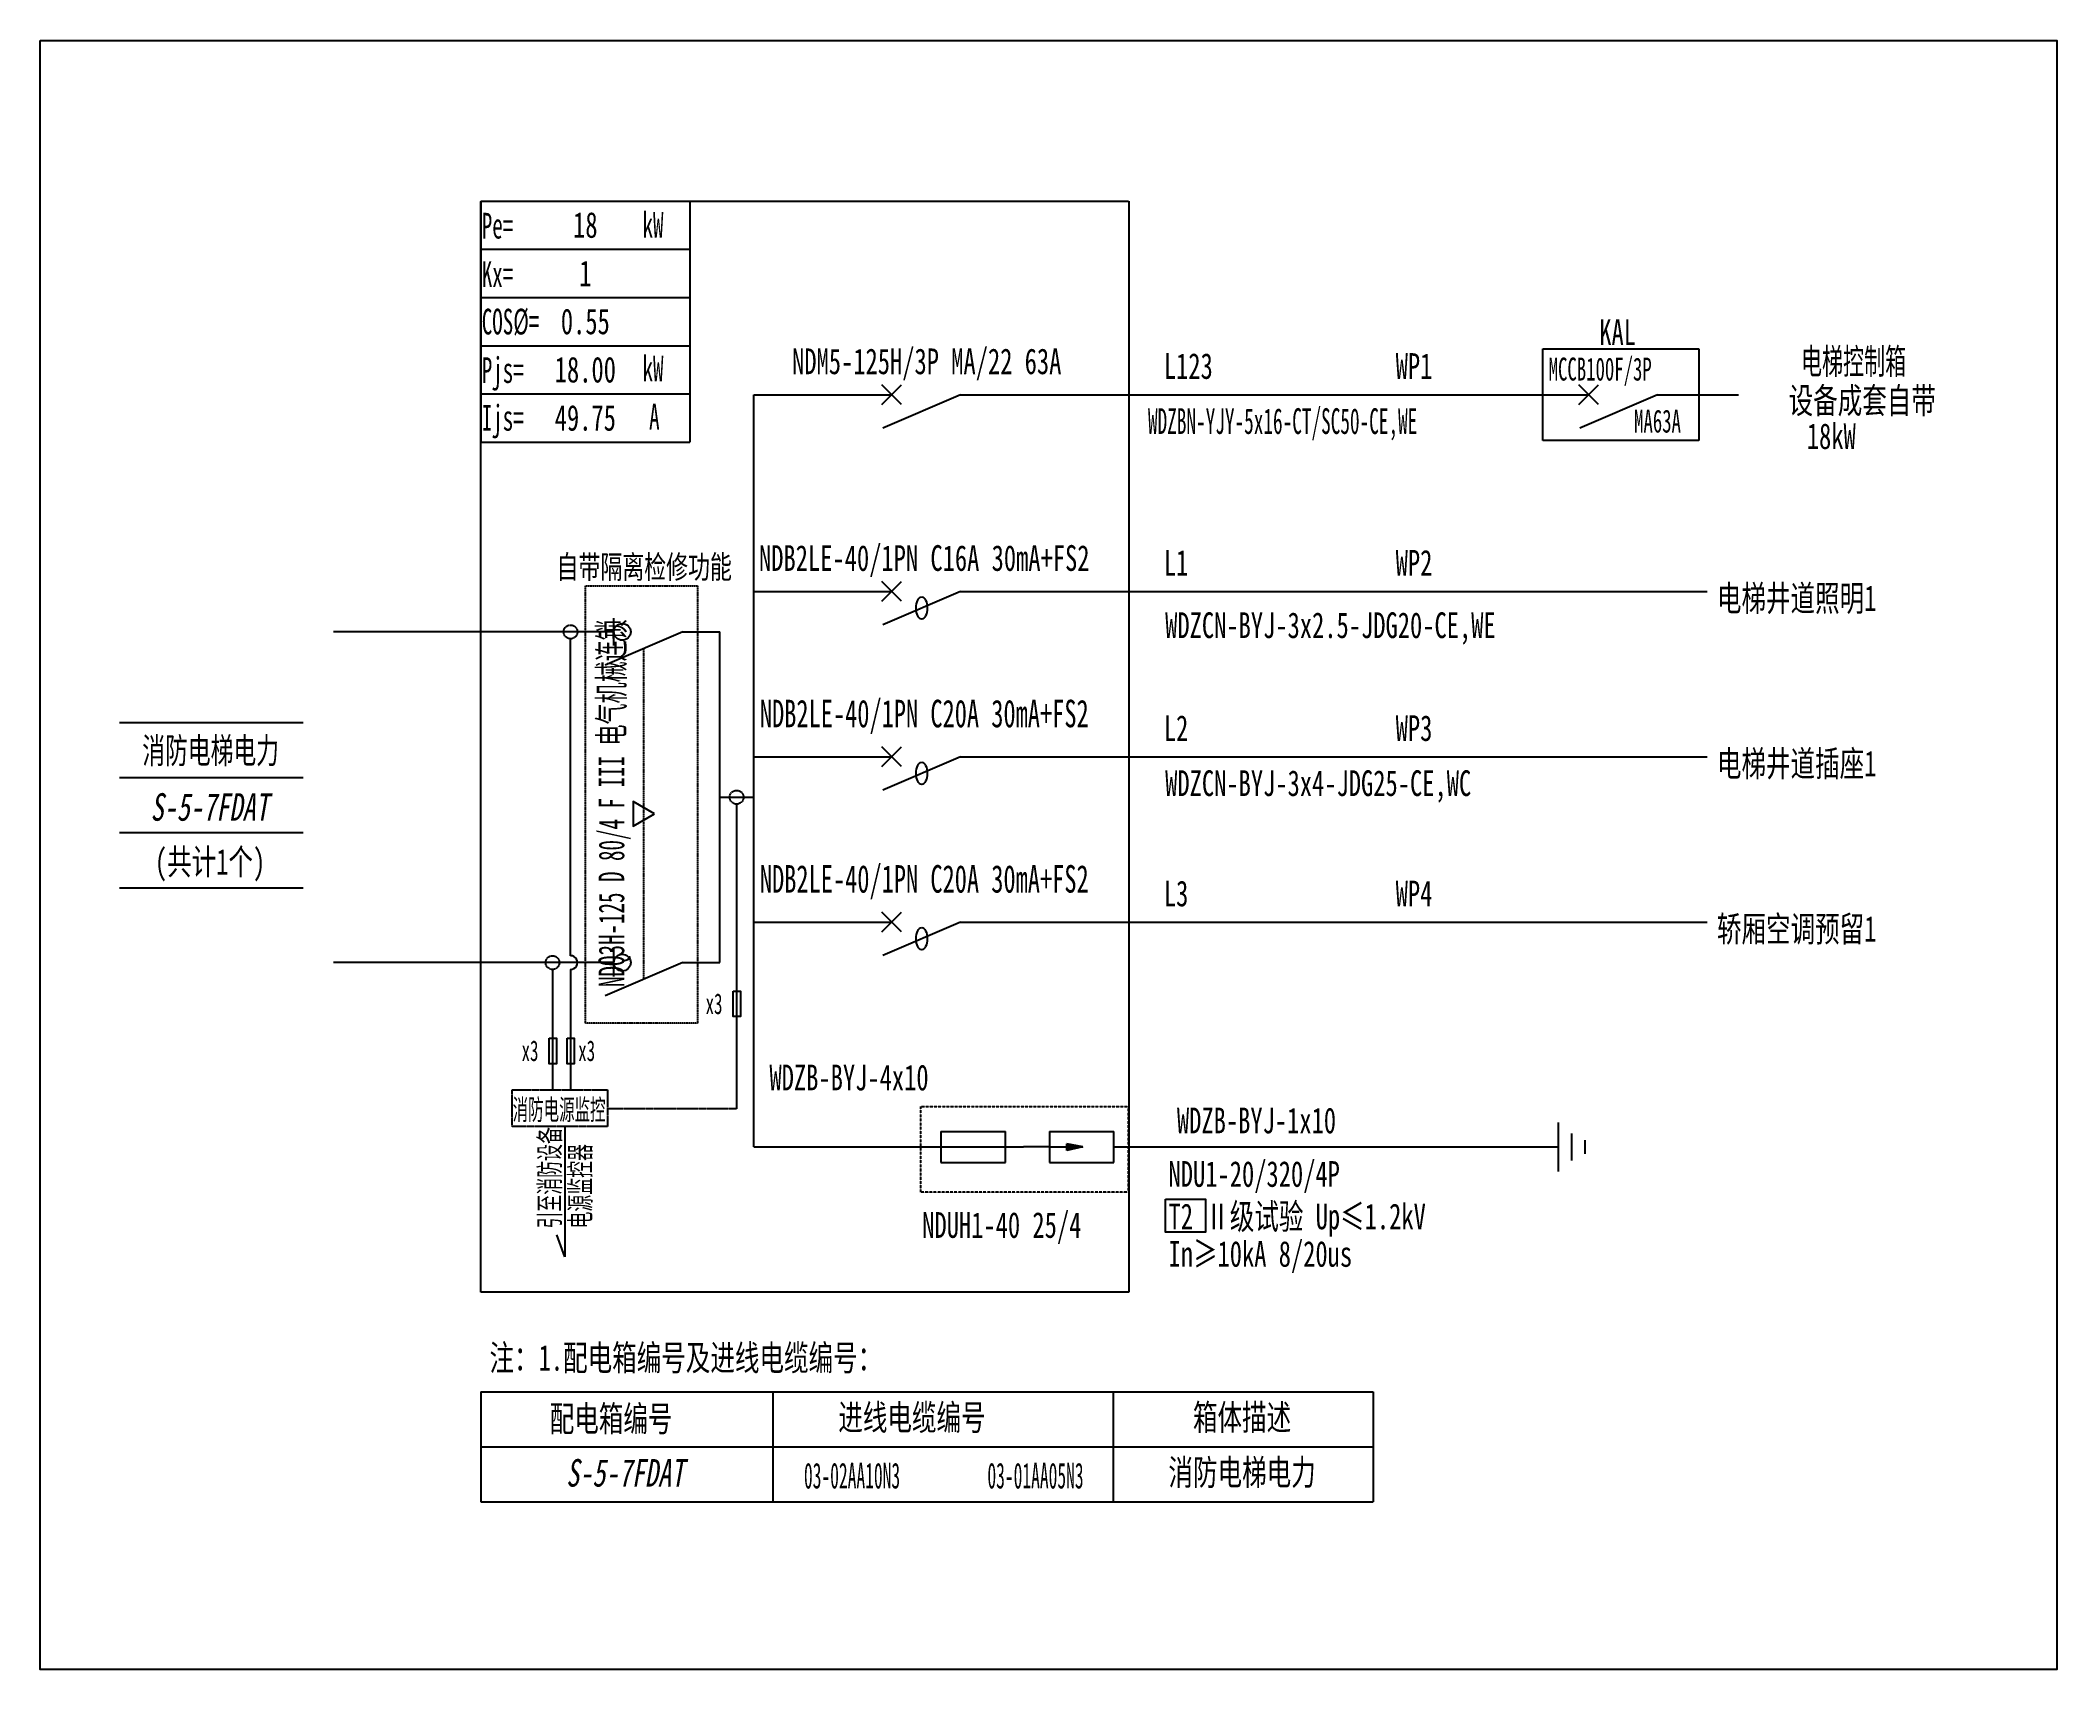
# Model space of a CAD drawing. Extents: x 339648 to 342098, y 303488 to 305467.
import ezdxf
from ezdxf.enums import TextEntityAlignment as Align

# ---------------------------------------------------------------- set-up
doc = ezdxf.new("R2010")
doc.units = 0
doc.header["$MEASUREMENT"] = 0
for name, pattern in [('_点划线L', [1.9, 1.5, -0.17, 0.06, -0.17]), ('DASH', [0.35, 0.25, -0.1]), ('DASHED', [0.75, 0.5, -0.25]), ('DASHED2', [0.375, 0.25, -0.125])]:
    doc.linetypes.add(name, pattern=pattern)
for name, color, linetype in [('D_E_Eqpm(强电设备)', 100, 'Continuous'), ('D_E_Eqpm（强电设备）', 100, 'Continuous'), ('D_E_Text(强电文字)', 51, 'Continuous'), ('D_E_Text（强电文字）', 51, 'Continuous'), ('D_E_Wire(强电线缆)', 10, 'Continuous'), ('D_E_WireEm（强电应急照明线缆）', 10, 'DASHED'), ('D_E_Wire（强电线缆）', 10, 'Continuous'), ('D_T_TableDim（表格尺寸）', 255, 'Continuous'), ('E_E_Text（强电文字）', 51, 'Continuous'), ('系统图', 220, 'Continuous')]:
    doc.layers.add(name, color=color, linetype=linetype)
doc.styles.add('$1$电气', font='', dxfattribs={"width": 0.7})
doc.styles.add('$1$电气箱', font='simhei.ttf', dxfattribs={"width": 0.8, "oblique": 10})
doc.styles.add('电气', font='', dxfattribs={"width": 0.7})
doc.styles.add('电气箱', font='simhei.ttf', dxfattribs={"width": 0.8, "oblique": 10})
doc.styles.get('$1$电气').set_extended_font_data('SimSun')
doc.styles.get('电气').set_extended_font_data('SimSun')

msp = doc.modelspace()

# ---------------------------------------------------------------- linework, layer by layer
at = {"linetype": 'DASHED'}
for p, q in [((340183.1, 303946.2, 0), (340183.1, 305271.8, 0)), ((340183.1, 305271.8, 0), (340970.8, 305271.8, 0)), ((340970.8, 305271.8, 0), (340970.8, 303946.2, 0)), ((340970.8, 303946.2, 0), (340183.1, 303946.2, 0))]:
    msp.add_line(p, q, dxfattribs=at)
at = {"linetype": 'DASHED2', "elevation": 0}
msp.add_lwpolyline([(340717.7, 304171.7), (340969.9, 304171.7), (340969.9, 304067.8), (340717.7, 304067.8)], close=True, dxfattribs=at)
at = {"layer": 'D_E_Eqpm(强电设备)'}
for p, q in [((340742.3, 304141.4, 0), (340820.8, 304141.4, 0)), ((340742.3, 304141.4, 0), (340742.3, 304103.5, 0)), ((340820.6, 304103.5, 0), (340820.6, 304141.4, 0)), ((340874.1, 304122.5, 0), (340842.5, 304122.5, 0)), ((340874.1, 304141.4, 0), (340952.6, 304141.4, 0)), ((340874.1, 304141.4, 0), (340874.1, 304103.5, 0)), ((340874.1, 304122.5, 0), (340914.8, 304122.5, 0)), ((340914.8, 304122.5, 0), (340895.1, 304126.5, 0)), ((340895.1, 304118.4, 0), (340895.1, 304126.5, 0)), ((340914.8, 304122.5, 0), (340895.1, 304118.4, 0)), ((340952.4, 304103.5, 0), (340952.4, 304141.4, 0)), ((340742.3, 304103.5, 0), (340820.6, 304103.5, 0)), ((340874.1, 304103.5, 0), (340952.4, 304103.5, 0))]:
    msp.add_line(p, q, dxfattribs=at)
msp.add_solid([(340895.1, 304118.4, 0), (340914.8, 304122.5, 0), (340895.1, 304126.5, 0)], dxfattribs=at)
at = {"layer": 'D_E_Eqpm（强电设备）'}
for p, q in [((341473.8, 305092.4, 0), (341663.6, 305092.4, 0)), ((341473.8, 304980.7, 0), (341473.8, 305092.4, 0)), ((341663.6, 305092.4, 0), (341663.6, 304980.7, 0)), ((340670.6, 305024.7, 0), (340694.3, 305048.4, 0)), ((340694.3, 305024.7, 0), (340670.6, 305048.4, 0)), ((340766.2, 305036.5, 0), (340671.7, 304996, 0)), ((341517.8, 305024.7, 0), (341541.5, 305048.4, 0)), ((341541.5, 305024.7, 0), (341517.8, 305048.4, 0)), ((341613.3, 305036.5, 0), (341518.8, 304996, 0)), ((341663.6, 304980.7, 0), (341473.8, 304980.7, 0)), ((340670.6, 304785.7, 0), (340694.3, 304809.4, 0)), ((340694.3, 304785.7, 0), (340670.6, 304809.4, 0)), ((340766.2, 304797.5, 0), (340671.7, 304757, 0)), ((340344.7, 304731.6, 0), (340344.7, 304765.1, 0)), ((340428.4, 304748.3, 0), (340333.9, 304707.8, 0)), ((340670.6, 304584.8, 0), (340694.3, 304608.5, 0)), ((340694.3, 304584.8, 0), (340670.6, 304608.5, 0)), ((340766.2, 304596.6, 0), (340671.7, 304556.1, 0)), ((340670.6, 304383.9, 0), (340694.3, 304407.6, 0)), ((340694.3, 304383.9, 0), (340670.6, 304407.6, 0)), ((340766.2, 304395.7, 0), (340671.7, 304355.2, 0)), ((340428.4, 304346.5, 0), (340333.9, 304306, 0)), ((340344.7, 304329.8, 0), (340344.7, 304363.3, 0))]:
    msp.add_line(p, q, dxfattribs=at)
at = {"layer": 'D_E_Eqpm（强电设备）', "linetype": 'DASH'}
msp.add_line((340381.2, 304326.3, 0), (340381.2, 304728.1, 0), dxfattribs=at)
at = {"layer": 'D_E_Eqpm（强电设备）', "elevation": 0}
msp.add_lwpolyline([(340394.1, 304527.2), (340368.3, 304542.1), (340368.3, 304512.3)], close=True, dxfattribs=at)
at = {"layer": 'D_E_Eqpm（强电设备）'}
for centre in [(340354.9, 304748.3, 0), (340354.9, 304346.5, 0)]:
    msp.add_circle(centre, 10.2, dxfattribs=at)
for centre in [(340718.9, 304777.3, 0), (340718.9, 304576.4, 0), (340718.9, 304375.5, 0)]:
    msp.add_ellipse(centre, major_axis=(0, 13.5), ratio=0.500475, dxfattribs=at)
at = {"layer": 'D_E_Text（强电文字）'}
for p, q in [((340183.1, 305271.8, 0), (340183.1, 304978.8, 0)), ((340183.1, 305271.8, 0), (340437, 305271.8, 0)), ((340437, 305271.8, 0), (340437, 304978.8, 0)), ((340183.1, 305213.2, 0), (340437, 305213.2, 0)), ((340183.1, 305154.6, 0), (340437, 305154.6, 0)), ((340183.1, 305096, 0), (340437, 305096, 0)), ((340183.1, 305037.4, 0), (340437, 305037.4, 0)), ((340183.1, 304978.8, 0), (340437, 304978.8, 0))]:
    msp.add_line(p, q, dxfattribs=at)
at = {"layer": 'D_E_Text（强电文字）', "elevation": 0}
msp.add_lwpolyline([(341015.4, 304059.1), (341063.9, 304059.1), (341063.9, 304019.1), (341015.4, 304019.1)], close=True, dxfattribs=at)
at = {"layer": 'D_E_Wire(强电线缆)'}
for p, q in [((340515, 305036.5, 0), (340682.4, 305036.5, 0)), ((340766.2, 305036.5, 0), (341529.6, 305036.5, 0)), ((341613.3, 305036.5, 0), (341711.6, 305036.5, 0)), ((340515, 304797.5, 0), (340682.4, 304797.5, 0)), ((340766.2, 304797.5, 0), (341673.7, 304797.5, 0)), ((340515, 304596.6, 0), (340682.4, 304596.6, 0)), ((340766.2, 304596.6, 0), (341673.7, 304596.6, 0)), ((340515, 304395.7, 0), (340682.4, 304395.7, 0)), ((340766.2, 304395.7, 0), (341673.7, 304395.7, 0))]:
    msp.add_line(p, q, dxfattribs=at)
at = {"layer": 'D_E_WireEm（强电应急照明线缆）'}
msp.add_line((340344.7, 304346.5, 0), (340004, 304346.5, 0), dxfattribs=at)
at = {"layer": 'D_E_Wire（强电线缆）'}
for p, q in [((340515, 304122.5, 0), (340515, 305036.5, 0)), ((340344.7, 304748.3, 0), (340004, 304748.3, 0)), ((340292, 304354.9, 0), (340292, 304740, 0)), ((340428.4, 304748.3, 0), (340473.6, 304748.3, 0)), ((340473.6, 304346.5, 0), (340473.6, 304748.3, 0)), ((340473.6, 304547.4, 0), (340514.2, 304547.4, 0)), ((340493.9, 304539.1, 0), (340493.9, 304168.8, 0)), ((340428.4, 304346.5, 0), (340473.6, 304346.5, 0)), ((340270.1, 304338.2, 0), (340270.1, 304192, 0)), ((340291.9, 304338.2, 0), (340291.9, 304192, 0)), ((340285.1, 304147.3, 0), (340285.1, 303988.9, 0)), ((341492.8, 304092.7, 0), (341492.8, 304152.3, 0)), ((340515, 304122.5, 0), (340842.5, 304122.5, 0)), ((340952.4, 304122.5, 0), (341492.8, 304122.5, 0)), ((341509, 304106.2, 0), (341509, 304138.8, 0)), ((341525.3, 304114.3, 0), (341525.3, 304130.6, 0)), ((340285.1, 303988.9, 0), (340275.2, 304015.6, 0))]:
    msp.add_line(p, q, dxfattribs=at)
at = {"layer": 'D_E_Wire（强电线缆）', "linetype": '_点划线L'}
msp.add_line((340493.9, 304168.8, 0), (340336.8, 304168.8, 0), dxfattribs=at)
at = {"layer": 'D_E_Wire（强电线缆）', "linetype": 'DASH', "elevation": 0}
msp.add_lwpolyline([(340310.1, 304804.1), (340446.3, 304804.1), (340446.3, 304272.9), (340310.1, 304272.9)], close=True, dxfattribs=at)
at = {"layer": 'D_E_Wire（强电线缆）', "elevation": 0}
for points in [[(340489.8, 304311.8), (340498.6, 304311.8), (340498.6, 304280.9), (340489.8, 304280.9)], [(340266, 304254.6), (340274.8, 304254.6), (340274.8, 304223.7), (340266, 304223.7)], [(340287.8, 304254.6), (340296.6, 304254.6), (340296.6, 304223.7), (340287.8, 304223.7)]]:
    msp.add_lwpolyline(points, close=True, dxfattribs=at)
at = {"layer": 'D_E_Wire（强电线缆）', "linetype": '_点划线L', "elevation": 0}
msp.add_lwpolyline([(340221.1, 304192), (340336.8, 304192), (340336.8, 304147.3), (340221.1, 304147.3)], close=True, dxfattribs=at)
at = {"layer": 'D_E_Wire（强电线缆）', "linetype": '_点划线L'}
for centre in [(340292, 304748.3, 0), (340493.9, 304547.4, 0), (340270.1, 304346.5, 0)]:
    msp.add_circle(centre, 8.37, dxfattribs=at)
at = {"layer": 'D_E_Wire（强电线缆）'}
msp.add_arc((340292, 304346.5, 0), 8.37, 269.5766, 90, dxfattribs=at)
at = {"layer": 'D_T_TableDim（表格尺寸）', "color": 255}
for p, q in [((339743.8, 304638.4, 0), (339967, 304638.4, 0)), ((339743.8, 304571.4, 0), (339967, 304571.4, 0)), ((339743.8, 304504.4, 0), (339967, 304504.4, 0)), ((339743.8, 304504.4, 0), (339967, 304504.4, 0)), ((339743.8, 304504.4, 0), (339967, 304504.4, 0)), ((339743.8, 304504.4, 0), (339967, 304504.4, 0)), ((339743.8, 304504.4, 0), (339967, 304504.4, 0)), ((339743.8, 304437.5, 0), (339967, 304437.5, 0))]:
    msp.add_line(p, q, dxfattribs=at)
at = {"layer": 'D_T_TableDim（表格尺寸）', "ltscale": 3.5}
for p, q in [((340183.1, 303825.1, 0), (341267.5, 303825.1, 0)), ((340183.1, 303825.1, 0), (340183.1, 303691.2, 0)), ((340537.8, 303825.1, 0), (340537.8, 303691.2, 0)), ((340951.8, 303825.1, 0), (340951.8, 303691.2, 0)), ((341267.5, 303825.1, 0), (341267.5, 303691.2, 0)), ((340183.1, 303758.2, 0), (341267.5, 303758.2, 0)), ((340183.1, 303758.2, 0), (341267.5, 303758.2, 0)), ((340537.8, 303758.2, 0), (340537.8, 303691.2, 0)), ((340951.8, 303758.2, 0), (340951.8, 303691.2, 0)), ((340183.1, 303691.2, 0), (341267.5, 303691.2, 0))]:
    msp.add_line(p, q, dxfattribs=at)
at = {"layer": '系统图', "ltscale": 9973.992009}
msp.add_lwpolyline([(339647.5, 305467), (342098.5, 305467), (342098.5, 303487.5), (339647.5, 303487.5)], close=True, dxfattribs=at)

# ---------------------------------------------------------------- texts
at = {"layer": 'D_E_Text(强电文字)', "style": '电气', "width": 0.7}
for s, p in [('WDZB-BYJ-4x10', (340533.8, 304191.3, 0)), ('WDZB-BYJ-1x10', (341029.1, 304139.1, 0)), ('T2 Ⅱ级试验 Up≤1.2kV ', (341018.9, 304022.5, 0)), ('In≥10kA 8/20us', (341018.9, 303977, 0))]:
    msp.add_text(s, height=31.251, dxfattribs=at).set_placement(p)
at = {"layer": 'D_E_Text(强电文字)', "color": 51, "true_color": 0xffff7f, "style": '电气', "width": 0.7}
msp.add_text('NDU1-20/320/4P^I', height=31.251, dxfattribs=at).set_placement((341018.9, 304074.1, 0))
at = {"layer": 'D_E_Text（强电文字）', "linetype": 'Continuous', "style": '电气', "width": 0.6}
for s, height, p in [('Pe=', 31.25, (340184.1, 305226.2, 0)), ('kW', 31.25, (340379.5, 305227.3, 0)), ('Kx=', 31.25, (340184.1, 305167.4, 0)), ('COS%%C=', 31.25, (340184.1, 305109.7, 0)), ('Pjs=', 31.25, (340184.1, 305050.8, 0)), ('kW', 31.25, (340379.5, 305052.7, 0)), ('Ijs=', 31.25, (340184.1, 304992.8, 0)), ('A', 31.3, (340387.5, 304994.1, 0))]:
    msp.add_text(s, height=height, dxfattribs=at).set_placement(p)
at = {"layer": 'D_E_Text（强电文字）', "style": '电气'}
for s, height, width, p in [('KAL', 31.25, 0.7, (341542.5, 305096.7, 0)), ('L123', 31.25, 0.7, (341013.2, 305055.7, 0)), ('WP1', 31.25, 0.7, (341295, 305055.7, 0)), ('MCCB100F/3P', 27.903, 0.6, (341481, 305053.7, 0)), ('电梯控制箱', 31.25, 0.6, (341787.7, 305061.4, 0)), ('设备成套自带', 31.25, 0.7, (341772.7, 305013.8, 0)), ('WDZBN-YJY-5x16-CT/SC50-CE,WE', 31.251, 0.55, (340993.9, 304988.8, 0)), ('18kW', 31.25, 0.7, (341794.8, 304970.5, 0)), ('自带隔离检修功能', 27.9, 0.7, (340275, 304813.3, 0)), ('L1', 31.25, 0.7, (341013.2, 304816.7, 0)), ('WP2', 31.25, 0.7, (341295, 304816.7, 0)), ('电梯井道照明1', 31.25, 0.7, (341685.5, 304773.6, 0)), ('WDZCN-BYJ-3x2.5-JDG20-CE,WE', 31.251, 0.7, (341014.8, 304740.8, 0)), ('L2', 31.25, 0.7, (341013.2, 304615.8, 0)), ('WP3', 31.25, 0.7, (341295, 304615.8, 0)), ('电梯井道插座1', 31.25, 0.7, (341685.5, 304572.7, 0)), ('WDZCN-BYJ-3x4-JDG25-CE,WC', 31.251, 0.7, (341014.8, 304548.9, 0)), ('L3', 31.25, 0.7, (341013.2, 304414.9, 0)), ('WP4', 31.25, 0.7, (341295, 304414.9, 0)), ('轿厢空调预留1', 31.25, 0.7, (341685.5, 304371.8, 0)), ('x3', 25.11, 0.6, (340456.2, 304284, 0)), ('x3', 25.11, 0.6, (340232.5, 304226.9, 0)), ('x3', 25.11, 0.6, (340301.4, 304226.9, 0)), ('消防电源监控', 25.11, 0.55, (340221.6, 304155.4, 0)), ('注：1.配电箱编号及进线电缆编号：', 31.251, 0.7, (340193.5, 303850.8, 0))]:
    msp.add_text(s, height=height, dxfattribs=dict(at, width=width)).set_placement(p)
at = {"layer": 'D_E_Text（强电文字）'}
for s, height, style, width, p in [('NDM5-125H/3P MA/22 63A', 31.251, '电气', 0.7, (340725, 305074.5, 0)), ('MA63A', 27.9, '电气', 0.6, (341613.3, 305004.2, 0)), ('NDB2LE-40/1PN C16A 30mA+FS2', 31.251, '电气', 0.7, (340722, 304835.5, 0)), ('消防电梯电力', 31.25, '$1$电气', 0.65, (339854.5, 304604.7, 0)), ('配电箱编号', 31.25, '电气', 0.7, (340341.3, 303793.1, 0)), ('进线电缆编号', 31.25, '电气', 0.7, (340707, 303794.7, 0)), ('箱体描述', 31.25, '电气', 0.7, (341108.3, 303794.7, 0)), ('03-02AA10N3', 31.251, '电气', 0.5, (340634.2, 303723, 0)), ('03-01AA05N3', 31.251, '电气', 0.5, (340857.2, 303723, 0)), ('消防电梯电力', 31.25, '电气', 0.7, (341108.3, 303727.8, 0))]:
    msp.add_text(s, height=height, dxfattribs=dict(at, style=style, width=width)).set_placement(p, align=Align.MIDDLE)
at = {"layer": 'D_E_Text（强电文字）', "style": '电气', "width": 0.6}
msp.add_text('NDQ3H-125 D 80/4 F III 电气机械连锁', height=31.251, rotation=90, dxfattribs=at).set_placement((340343.2, 304540.3, 0), align=Align.MIDDLE)
at = {"layer": 'D_E_Text（强电文字）', "oblique": 10, "width": 0.7}
for style, p in [('$1$电气箱', (339853.2, 304535.6, 0)), ('电气箱', (340358.4, 303726.6, 0))]:
    msp.add_text('S-5-7FDAT', height=33.48, dxfattribs=dict(at, style=style)).set_placement(p, align=Align.MIDDLE)
at = {"layer": 'D_E_Text（强电文字）', "style": '$1$电气', "width": 0.7}
msp.add_text('(共计1个)', height=31.25, dxfattribs=at).set_placement((339853.8, 304453.4, 0), align=Align.CENTER)
at = {"layer": 'D_E_Text（强电文字）', "style": '电气', "width": 0.6}
for s, p in [('引至消防设备', (340279.1, 304023.4, 0)), ('电源监控器', (340316.3, 304023.4, 0))]:
    msp.add_text(s, height=25.11, rotation=90, dxfattribs=at).set_placement(p)
at = {"layer": 'D_E_Text（强电文字）', "color": 51, "true_color": 0xffff7f, "style": '电气', "width": 0.7}
msp.add_text('NDUH1-40 25/4', height=31.251, dxfattribs=at).set_placement((340719.5, 304012.1, 0))
at = {"layer": 'D_E_Text（强电文字）', "width": 253.893, "attachment_point": 5, "style": '电气'}
for s, insert, char_height in [('18', (340310, 305242.5, 0), 31.25), ('1', (340310, 305183.9, 0), 31.3), ('0.55', (340310, 305125.3, 0), 31.25), ('{\\C200;18.00}', (340310, 305066.7, 0), 31.251), ('{\\C200;49.75}', (340310, 305008.1, 0), 31.251)]:
    msp.add_mtext(s, dxfattribs=dict(at, insert=insert, char_height=char_height))
at = {"layer": 'E_E_Text（强电文字）', "linetype": 'Continuous', "style": '电气', "width": 0.65}
for p in [(340722, 304632.4, 0), (340722, 304431.5, 0)]:
    msp.add_text('NDB2LE-40/1PN C20A 30mA+FS2', height=33.483, dxfattribs=at).set_placement(p, align=Align.CENTER)

doc.saveas('drawing.dxf')
